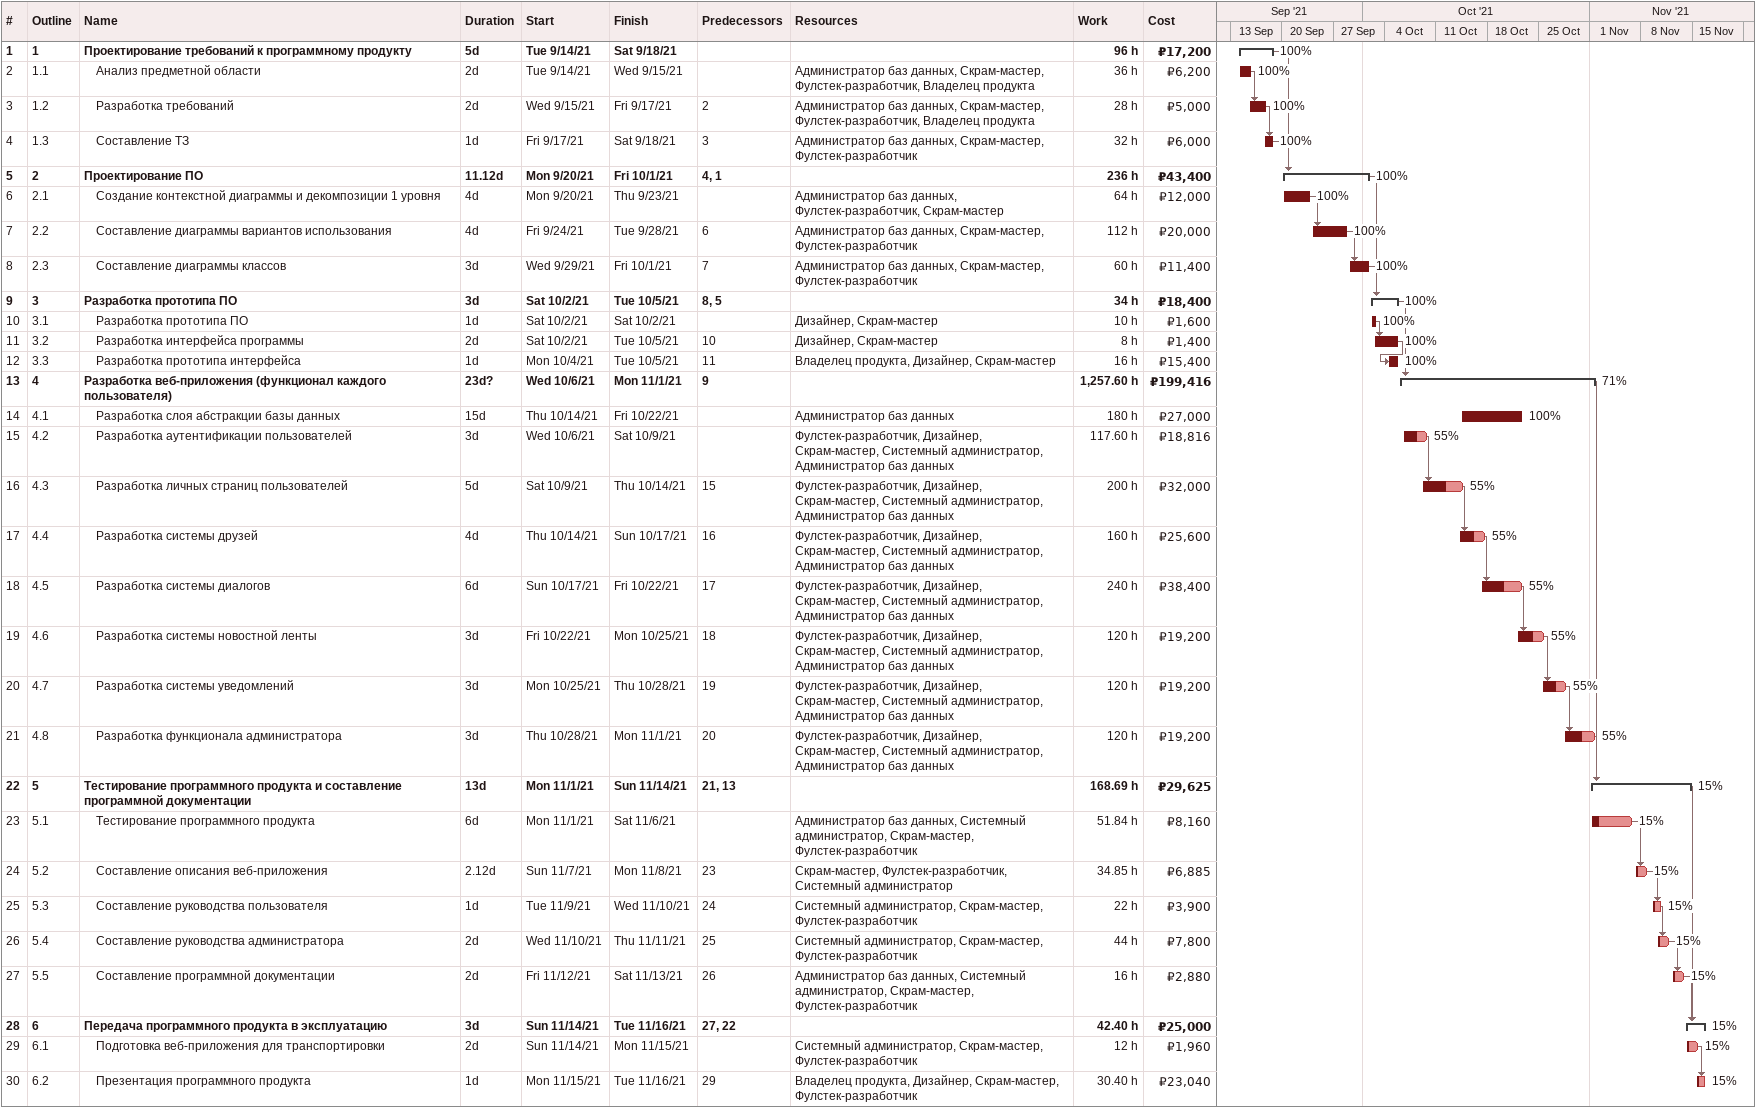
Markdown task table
| ID | WBS | Task | Duration | Start | Finish | Predecessors | Resources | % complete | Work (h) | Cost (₽) |
|---|---|---|---|---|---|---|---|---|---|---|
| 1 | 1 | **Проектирование требований к программному продукту** | 5d | 2021-09-14 | 2021-09-18 |  |  | 100 | 96 | 17200 |
| 2 | 1.1 | Анализ предметной области | 2d | 2021-09-14 | 2021-09-15 |  | Администратор баз данных, Скрам-мастер, Фулстек-разработчик, Владелец продукта | 100 | 36 | 6200 |
| 3 | 1.2 | Разработка требований | 2d | 2021-09-15 | 2021-09-17 | 2 | Администратор баз данных, Скрам-мастер, Фулстек-разработчик, Владелец продукта | 100 | 28 | 5000 |
| 4 | 1.3 | Составление ТЗ | 1d | 2021-09-17 | 2021-09-18 | 3 | Администратор баз данных, Скрам-мастер, Фулстек-разработчик | 100 | 32 | 6000 |
| 5 | 2 | **Проектирование ПО** | 11.12d | 2021-09-20 | 2021-10-01 | 4, 1 |  | 100 | 236 | 43400 |
| 6 | 2.1 | Создание контекстной диаграммы и декомпозиции 1 уровня | 4d | 2021-09-20 | 2021-09-23 |  | Администратор баз данных, Фулстек-разработчик, Скрам-мастер | 100 | 64 | 12000 |
| 7 | 2.2 | Составление диаграммы вариантов использования | 4d | 2021-09-24 | 2021-09-28 | 6 | Администратор баз данных, Скрам-мастер, Фулстек-разработчик | 100 | 112 | 20000 |
| 8 | 2.3 | Составление диаграммы классов | 3d | 2021-09-29 | 2021-10-01 | 7 | Администратор баз данных, Скрам-мастер, Фулстек-разработчик | 100 | 60 | 11400 |
| 9 | 3 | **Разработка прототипа ПО** | 3d | 2021-10-02 | 2021-10-05 | 8, 5 |  | 100 | 34 | 18400 |
| 10 | 3.1 | Разработка прототипа ПО | 1d | 2021-10-02 | 2021-10-02 |  | Дизайнер, Скрам-мастер | 100 | 10 | 1600 |
| 11 | 3.2 | Разработка интерфейса программы | 2d | 2021-10-02 | 2021-10-05 | 10 | Дизайнер, Скрам-мастер | 100 | 8 | 1400 |
| 12 | 3.3 | Разработка прототипа интерфейса | 1d | 2021-10-04 | 2021-10-05 | 11 | Владелец продукта, Дизайнер, Скрам-мастер | 100 | 16 | 15400 |
| 13 | 4 | **Разработка веб-приложения (функционал каждого пользователя)** | 23d? | 2021-10-06 | 2021-11-01 | 9 |  | 71 | 1257.60 | 199416 |
| 14 | 4.1 | Разработка слоя абстракции базы данных | 15d | 2021-10-14 | 2021-10-22 |  | Администратор баз данных | 100 | 180 | 27000 |
| 15 | 4.2 | Разработка аутентификации пользователей | 3d | 2021-10-06 | 2021-10-09 |  | Фулстек-разработчик, Дизайнер, Скрам-мастер, Системный администратор, Администратор баз данных | 55 | 117.60 | 18816 |
| 16 | 4.3 | Разработка личных страниц пользователей | 5d | 2021-10-09 | 2021-10-14 | 15 | Фулстек-разработчик, Дизайнер, Скрам-мастер, Системный администратор, Администратор баз данных | 55 | 200 | 32000 |
| 17 | 4.4 | Разработка системы друзей | 4d | 2021-10-14 | 2021-10-17 | 16 | Фулстек-разработчик, Дизайнер, Скрам-мастер, Системный администратор, Администратор баз данных | 55 | 160 | 25600 |
| 18 | 4.5 | Разработка системы диалогов | 6d | 2021-10-17 | 2021-10-22 | 17 | Фулстек-разработчик, Дизайнер, Скрам-мастер, Системный администратор, Администратор баз данных | 55 | 240 | 38400 |
| 19 | 4.6 | Разработка системы новостной ленты | 3d | 2021-10-22 | 2021-10-25 | 18 | Фулстек-разработчик, Дизайнер, Скрам-мастер, Системный администратор, Администратор баз данных | 55 | 120 | 19200 |
| 20 | 4.7 | Разработка системы уведомлений | 3d | 2021-10-25 | 2021-10-28 | 19 | Фулстек-разработчик, Дизайнер, Скрам-мастер, Системный администратор, Администратор баз данных | 55 | 120 | 19200 |
| 21 | 4.8 | Разработка функционала администратора | 3d | 2021-10-28 | 2021-11-01 | 20 | Фулстек-разработчик, Дизайнер, Скрам-мастер, Системный администратор, Администратор баз данных | 55 | 120 | 19200 |
| 22 | 5 | **Тестирование программного продукта и составление программной документации** | 13d | 2021-11-01 | 2021-11-14 | 21, 13 |  | 15 | 168.69 | 29625 |
| 23 | 5.1 | Тестирование программного продукта | 6d | 2021-11-01 | 2021-11-06 |  | Администратор баз данных, Системный администратор, Скрам-мастер, Фулстек-разработчик | 15 | 51.84 | 8160 |
| 24 | 5.2 | Составление описания веб-приложения | 2.12d | 2021-11-07 | 2021-11-08 | 23 | Скрам-мастер, Фулстек-разработчик, Системный администратор | 15 | 34.85 | 6885 |
| 25 | 5.3 | Составление руководства пользователя | 1d | 2021-11-09 | 2021-11-10 | 24 | Системный администратор, Скрам-мастер, Фулстек-разработчик | 15 | 22 | 3900 |
| 26 | 5.4 | Составление руководства администратора | 2d | 2021-11-10 | 2021-11-11 | 25 | Системный администратор, Скрам-мастер, Фулстек-разработчик | 15 | 44 | 7800 |
| 27 | 5.5 | Составление программной документации | 2d | 2021-11-12 | 2021-11-13 | 26 | Администратор баз данных, Системный администратор, Скрам-мастер, Фулстек-разработчик | 15 | 16 | 2880 |
| 28 | 6 | **Передача программного продукта в эксплуатацию** | 3d | 2021-11-14 | 2021-11-16 | 27, 22 |  | 15 | 42.40 | 25000 |
| 29 | 6.1 | Подготовка веб-приложения для транспортировки | 2d | 2021-11-14 | 2021-11-15 |  | Системный администратор, Скрам-мастер, Фулстек-разработчик | 15 | 12 | 1960 |
| 30 | 6.2 | Презентация программного продукта | 1d | 2021-11-15 | 2021-11-16 | 29 | Владелец продукта, Дизайнер, Скрам-мастер, Фулстек-разработчик | 15 | 30.40 | 23040 |
